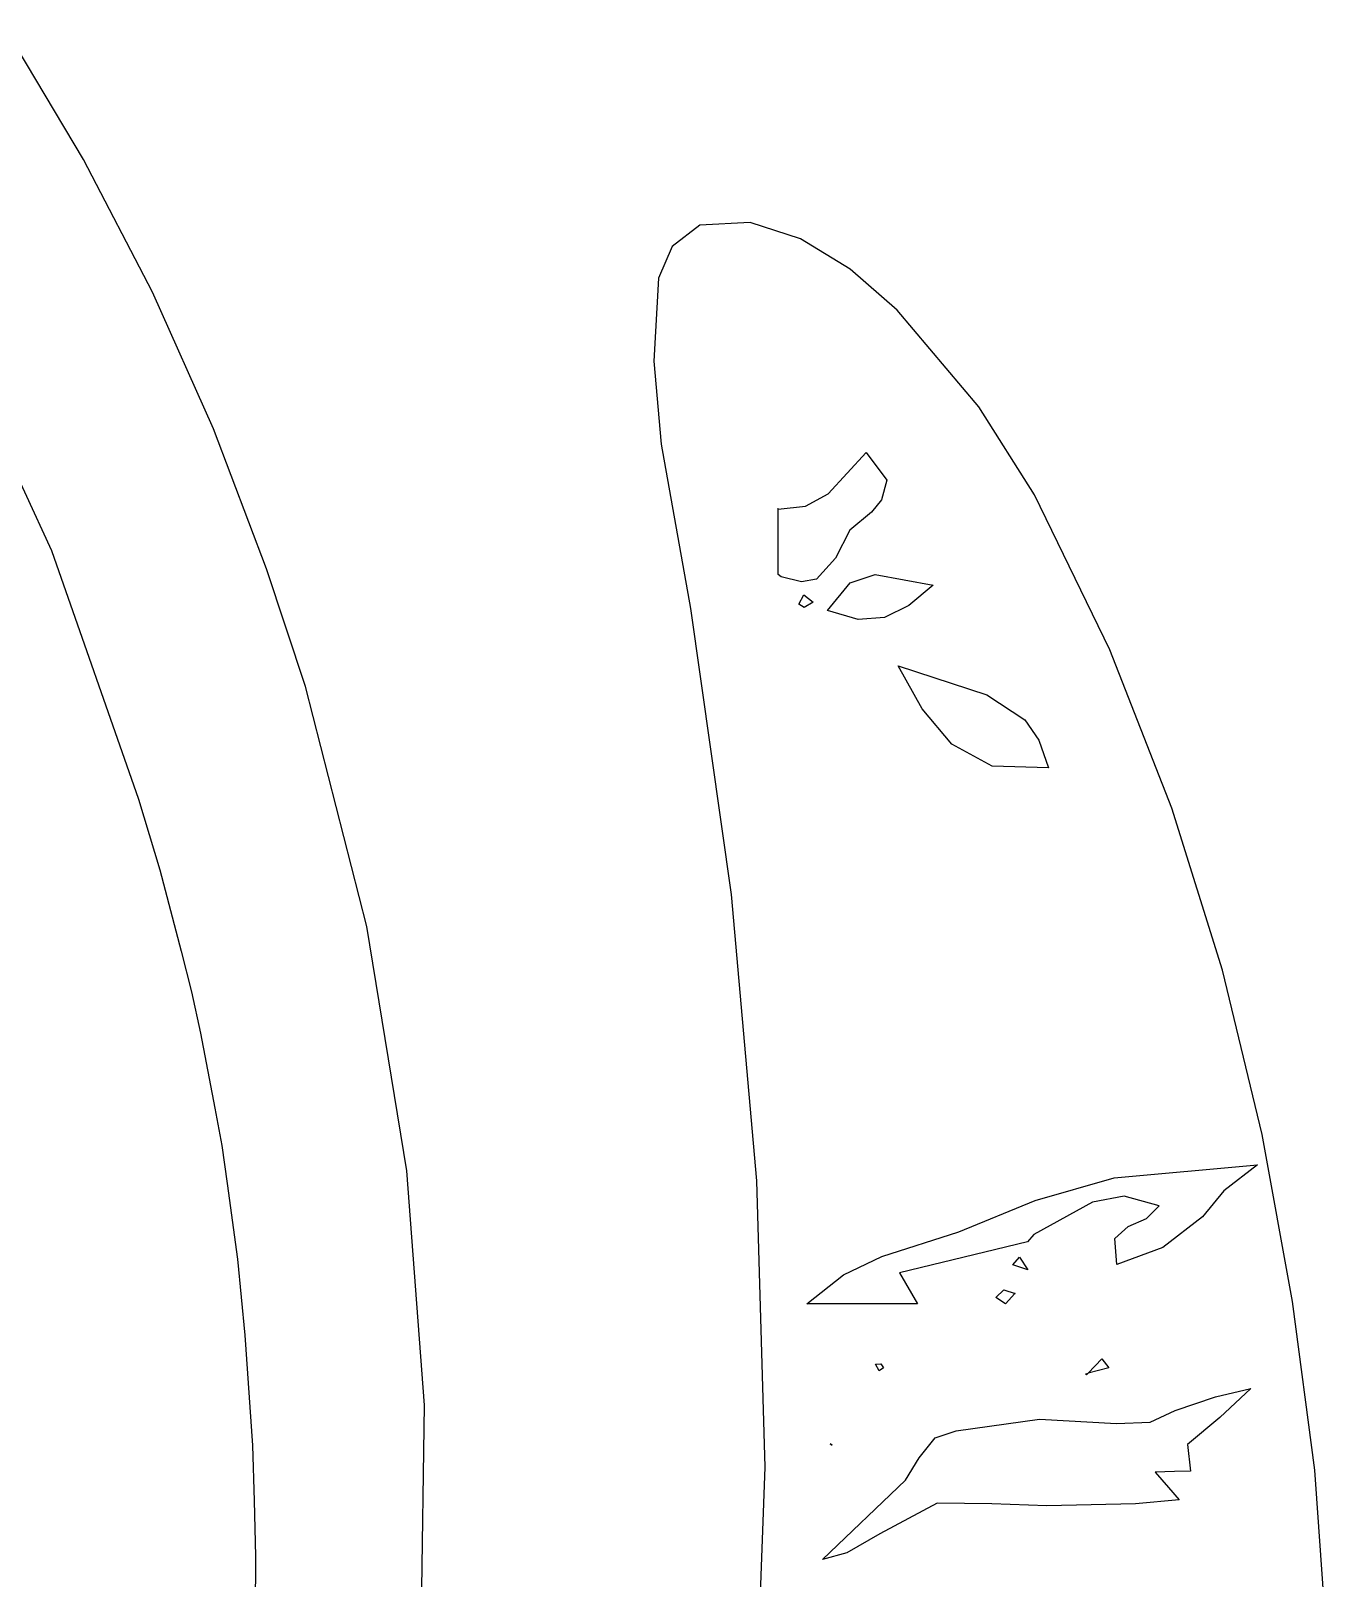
# Model space of a CAD drawing. Extents: x 0 to 198, y 0 to 357.
# Drawn here: x 155.65 to 185.5, y 292.62 to 327.94 of the extents above; entities that cross this region are included whole.
import ezdxf

# ---------------------------------------------------------------- set-up
doc = ezdxf.new("R2010")
doc.units = 0

msp = doc.modelspace()

# ---------------------------------------------------------------- linework, layer by layer
at = {"layer": 'Layer 1'}
for p, q in [((156.848626, 325.005491), (155.099, 327.94)), ((158.421802, 321.976034), (156.848626, 325.005491)), ((172.059193, 323.564163), (170.911208, 323.5028)), ((173.213884, 323.197671), (172.059193, 323.564163)), ((170.911208, 323.5028), (170.283446, 323.021394)), ((174.344322, 322.49863), (173.213884, 323.197671)), ((170.283446, 323.021394), (169.969354, 322.29532)), ((175.419547, 321.562344), (174.344322, 322.49863)), ((169.969354, 322.29532), (169.860555, 320.401312)), ((159.814695, 318.859571), (158.421802, 321.976034)), ((153.600518, 321.530694), (156.112662, 316.077383)), ((177.280515, 319.359249), (175.419547, 321.562344)), ((169.860555, 320.401312), (170.032826, 318.509798)), ((178.549108, 317.35082), (177.280515, 319.359249)), ((161.023472, 315.664044), (159.814695, 318.859571)), ((170.032826, 318.509798), (170.699225, 314.75339)), ((173.842077, 317.373645), (174.7096, 318.31383)), ((174.7096, 318.31383), (175.183626, 317.685629)), ((175.183626, 317.685629), (175.059656, 317.237743)), ((173.323175, 317.092143), (173.842077, 317.373645)), ((175.059656, 317.237743), (174.831735, 316.953311)), ((180.267384, 313.812893), (178.549108, 317.35082)), ((172.682553, 317.019918), (172.699979, 317.03909)), ((172.7, 317.02), (172.682553, 317.019918)), ((172.699979, 317.03909), (172.7, 317.02)), ((172.7, 317.02), (173.323175, 317.092143)), ((172.7, 315.527485), (172.7, 317.02)), ((174.831735, 316.953311), (174.335739, 316.540766)), ((174.335739, 316.540766), (174.005348, 315.907329)), ((156.112662, 316.077383), (158.10214, 310.398235)), ((174.005348, 315.907329), (173.572991, 315.427483)), ((161.913064, 312.974394), (161.023472, 315.664044)), ((172.771095, 315.475711), (172.7, 315.527485)), ((173.234958, 315.362183), (172.771095, 315.475711)), ((173.572991, 315.427483), (173.234958, 315.362183)), ((174.340223, 315.340693), (174.91077, 315.531733)), ((174.91077, 315.531733), (176.24, 315.289)), ((173.170827, 314.851915), (173.284156, 315.069443)), ((173.284156, 315.069443), (173.501845, 314.901162)), ((173.823159, 314.710865), (174.340223, 315.340693)), ((176.240089, 315.28942), (175.68418, 314.826694)), ((176.24, 315.289), (176.240089, 315.28942)), ((170.699225, 314.75339), (171.625569, 308.226258)), ((173.171, 314.852), (173.170827, 314.851915)), ((173.291494, 314.776011), (173.171, 314.852)), ((173.501845, 314.901162), (173.291494, 314.776011)), ((174.525825, 314.500071), (173.823159, 314.710865)), ((175.68418, 314.826694), (175.129462, 314.551129)), ((175.129462, 314.551129), (174.525825, 314.500071)), ((181.688348, 310.192884), (180.267384, 313.812893)), ((175.983381, 312.465775), (175.437809, 313.44753)), ((175.437809, 313.44753), (177.460101, 312.785441)), ((163.314836, 307.498662), (161.913064, 312.974394)), ((177.460101, 312.785441), (178.32995, 312.21218)), ((176.661871, 311.655473), (175.983381, 312.465775)), ((178.32995, 312.21218), (178.651588, 311.747054)), ((177.585721, 311.159002), (176.661871, 311.655473)), ((178.651588, 311.747054), (178.868, 311.118)), ((178.867369, 311.11874), (177.585721, 311.159002)), ((178.868, 311.118), (178.867369, 311.11874)), ((158.10214, 310.398235), (158.58978, 308.790755)), ((182.839344, 306.50039), (181.688348, 310.192884)), ((158.58978, 308.790755), (159.076525, 306.932645)), ((171.625569, 308.226258), (172.207427, 301.685976)), ((164.228564, 301.920694), (163.314836, 307.498662)), ((159.076525, 306.932645), (159.309378, 306.000006)), ((183.747715, 302.745008), (182.839344, 306.50039)), ((159.309378, 306.000006), (159.516715, 305.061166)), ((159.516715, 305.061166), (159.843576, 303.350146)), ((159.843576, 303.350146), (160.003458, 302.493653)), ((184.440803, 298.936333), (183.747715, 302.745008)), ((160.003458, 302.493653), (160.122578, 301.630641)), ((180.3715, 301.75505), (183.643, 302.056)), ((183.643169, 302.05657), (182.870819, 301.462642)), ((183.643, 302.056), (183.643169, 302.05657)), ((160.122578, 301.630641), (160.360731, 299.903881)), ((164.631627, 296.564739), (164.228564, 301.920694)), ((172.207427, 301.685976), (172.398612, 295.154092)), ((178.568062, 301.238621), (180.3715, 301.75505)), ((180.594383, 301.337528), (179.872114, 301.198475)), ((181.396635, 301.1174), (180.594383, 301.337528)), ((182.870819, 301.462642), (182.386599, 300.86425)), ((176.82161, 300.52229), (178.568062, 301.238621)), ((179.872114, 301.198475), (178.532265, 300.467443)), ((181.103546, 300.828391), (181.396635, 301.1174)), ((180.386327, 300.370059), (180.688512, 300.64969)), ((180.688512, 300.64969), (181.103546, 300.828391)), ((182.386599, 300.86425), (181.476518, 300.166667)), ((175.064967, 299.959745), (176.82161, 300.52229)), ((178.390725, 300.294678), (175.471565, 299.586656)), ((178.532265, 300.467443), (178.390725, 300.294678)), ((180.431789, 299.77826), (180.386327, 300.370059)), ((160.360731, 299.903881), (160.530397, 298.169211)), ((174.193053, 299.545351), (175.064967, 299.959745)), ((178.05564, 299.77025), (178.205009, 299.942854)), ((178.205009, 299.942854), (178.399217, 299.658879)), ((181.476518, 300.166667), (180.431789, 299.77826)), ((173.357, 298.88), (174.193053, 299.545351)), ((175.471565, 299.586656), (175.878411, 298.880102)), ((178.056, 299.77), (178.05564, 299.77025)), ((178.399217, 299.658879), (178.056, 299.77)), ((177.665432, 299.025215), (177.851159, 299.200509)), ((177.851159, 299.200509), (178.106, 299.113)), ((175.878411, 298.880102), (173.357, 298.88)), ((177.889316, 298.882535), (177.665432, 299.025215)), ((178.10554, 299.11335), (177.889316, 298.882535)), ((178.106, 299.113), (178.10554, 299.11335)), ((184.945953, 295.083962), (184.440803, 298.936333)), ((160.530397, 298.169211), (160.70023, 295.648741)), ((175.003254, 297.353157), (174.924, 297.505)), ((174.924, 297.505), (174.92417, 297.50497)), ((174.92417, 297.50497), (175.046793, 297.514427)), ((175.105495, 297.416917), (175.003254, 297.353157)), ((175.046793, 297.514427), (175.105495, 297.416917)), ((179.775961, 297.3), (180.089532, 297.627595)), ((180.248355, 297.417486), (179.775961, 297.3)), ((180.089532, 297.627595), (180.248355, 297.417486)), ((179.71204, 297.2841), (179.775961, 297.3)), ((179.736009, 297.258336), (179.71204, 297.2841)), ((179.775961, 297.3), (179.736009, 297.258336)), ((181.764617, 296.447018), (182.67847, 296.758093)), ((182.67847, 296.758093), (183.485427, 296.945097)), ((183.485427, 296.945097), (182.78144, 296.287999)), ((164.547757, 291.194294), (164.631627, 296.564739)), ((181.190295, 296.182122), (181.764617, 296.447018)), ((176.287461, 295.821343), (176.764258, 295.981227)), ((176.764258, 295.981227), (178.664768, 296.247185)), ((178.664768, 296.247185), (180.420958, 296.147716)), ((180.420958, 296.147716), (181.190295, 296.182122)), ((182.78144, 296.287999), (182.041987, 295.671327)), ((160.70023, 295.648741), (160.742301, 294.385731)), ((173.891, 295.686), (173.931764, 295.651349)), ((173.931764, 295.651349), (173.891, 295.686)), ((173.891, 295.686), (173.891, 295.686)), ((175.921546, 295.36563), (176.287461, 295.821343)), ((182.041987, 295.671327), (182.111131, 295.063915)), ((175.607487, 294.855015), (175.921546, 295.36563)), ((172.398612, 295.154092), (172.152939, 288.652153)), ((181.74322, 295.05245), (181.305599, 295.041659)), ((181.305599, 295.041659), (181.608877, 294.689736)), ((182.111131, 295.063915), (181.74322, 295.05245)), ((185.501808, 287.28652), (184.945953, 295.083962)), ((173.708966, 293.040784), (175.608, 294.855)), ((175.608, 294.855), (175.607487, 294.855015)), ((181.608877, 294.689736), (181.854306, 294.405138)), ((160.742301, 294.385731), (160.769857, 293.122481)), ((176.329396, 294.330374), (175.019058, 293.62709)), ((177.579402, 294.311438), (176.329396, 294.330374)), ((178.832586, 294.267187), (177.579402, 294.311438)), ((180.853266, 294.31847), (178.832586, 294.267187)), ((181.854306, 294.405138), (180.853266, 294.31847)), ((175.019058, 293.62709), (174.268238, 293.198038)), ((174.268238, 293.198038), (173.708966, 293.040784)), ((160.769857, 293.122481), (160.764557, 290.717381))]:
    msp.add_line(p, q, dxfattribs=at)

doc.saveas('drawing.dxf')
